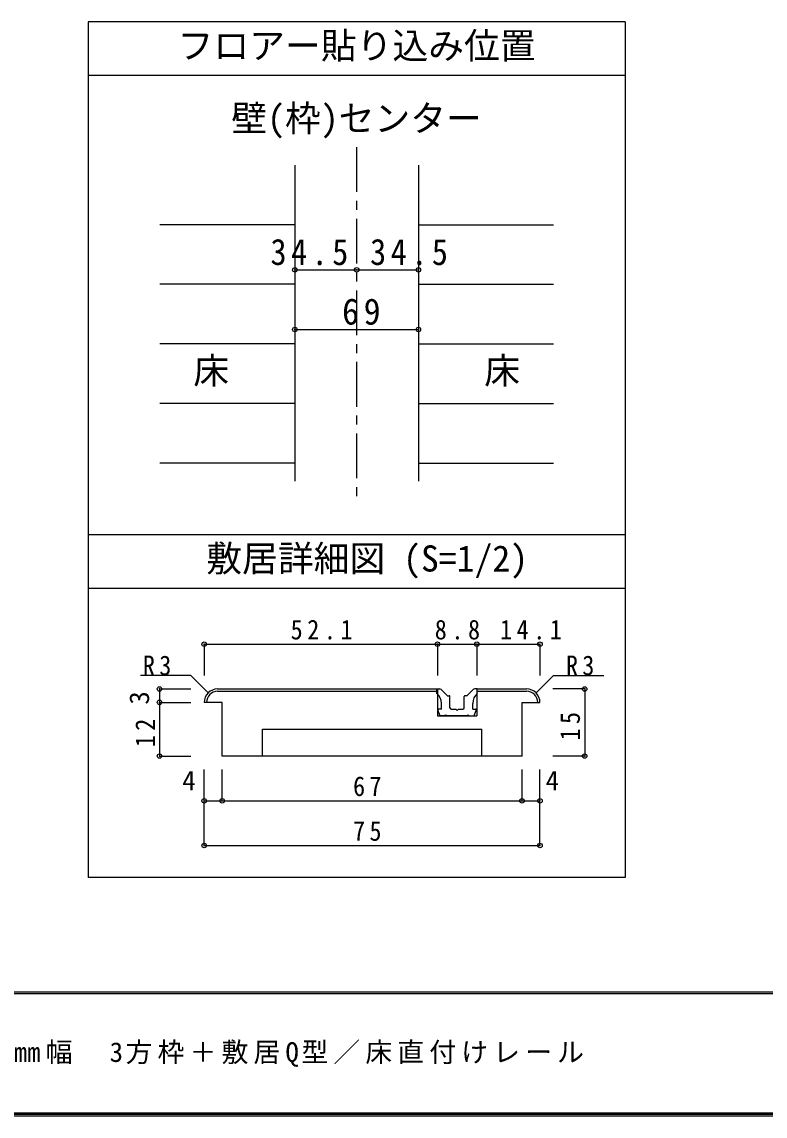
# Model space of a CAD drawing. Units: millimetres at full size, sheet at 1:5, with parts at other scales. Extents: x -973 to 977, y -718 to 696.
# Drawn here: x -432 to -17, y -701 to -90 of the extents above; entities that cross this region are included whole.
import ezdxf
from ezdxf.enums import TextEntityAlignment as Align

# ---------------------------------------------------------------- set-up
doc = ezdxf.new("R2010")
doc.units = ezdxf.units.MM
doc.header["$LTSCALE"] = 5
doc.header["$PDMODE"] = 32
doc.header["$PDSIZE"] = 2.5
doc.linetypes.add('CHAIN1', pattern=[8, 5, -1, 1, -1])
doc.linetypes.add('DASHED1', pattern=[1.8, 1.2, -0.6])
for name, color, linetype in [('0-1_通り芯', 4, 'DASHED1'), ('0-3_仕上げ', 2, 'Continuous'), ('0-4_枠', 3, 'Continuous'), ('0-A_文字', 7, 'Continuous'), ('0-B_寸法', 7, 'Continuous'), ('1-4_枠', 3, 'Continuous'), ('1-7_金物', 7, 'Continuous'), ('1-B_寸法', 7, 'Continuous'), ('F-1_枠', 6, 'Continuous'), ('F-A_文字', 7, 'Continuous')]:
    doc.layers.add(name, color=color, linetype=linetype)
doc.styles.add('ＭＳ ゴシック', font='')
doc.styles.get('ＭＳ ゴシック').set_extended_font_data('MS Gothic')

msp = doc.modelspace()

# ---------------------------------------------------------------- linework, layer by layer
at = {"layer": '0-1_通り芯', "linetype": 'CHAIN1'}
msp.add_line((-244.636, -159.5), (-244.636, -356.007), dxfattribs=at)
at = {"layer": '0-3_仕上げ', "color": 4}
for p, q in [((-279.136, -202.801), (-354.636, -202.801)), ((-210.136, -202.801), (-134.636, -202.801)), ((-279.136, -236.103), (-354.636, -236.103)), ((-210.136, -236.103), (-134.636, -236.103)), ((-279.136, -269.404), (-354.636, -269.404)), ((-210.136, -269.404), (-134.636, -269.404)), ((-279.136, -302.706), (-354.636, -302.706)), ((-210.136, -302.706), (-134.636, -302.706)), ((-279.136, -336.007), (-354.636, -336.007)), ((-210.136, -336.007), (-134.636, -336.007))]:
    msp.add_line(p, q, dxfattribs=at)
at = {"layer": '0-4_枠'}
for p, q in [((-279.136, -169.5), (-279.136, -346.007)), ((-210.136, -169.5), (-210.136, -346.007))]:
    msp.add_line(p, q, dxfattribs=at)
at = {"layer": '0-A_文字', "color": 3}
for p, q in [((-394.636, -89.5), (-394.636, -567.5)), ((-94.636, -89.5), (-394.636, -89.5)), ((-94.636, -89.5), (-94.636, -567.5)), ((-94.636, -119.5), (-394.636, -119.5)), ((-94.636, -376.007), (-394.636, -376.007)), ((-94.636, -406.007), (-394.636, -406.007)), ((-94.636, -567.5), (-394.636, -567.5))]:
    msp.add_line(p, q, dxfattribs=at)
at = {"layer": '0-B_寸法', "color": 4}
for p, q in [((-279.136, -228.062), (-244.636, -228.062)), ((-244.636, -228.062), (-210.136, -228.062)), ((-279.136, -261.363), (-210.136, -261.363))]:
    msp.add_line(p, q, dxfattribs=at)
at = {"layer": '0-B_寸法'}
for p in [(-279.136, -228.062), (-244.636, -228.062), (-210.136, -228.062), (-279.136, -261.363), (-210.136, -261.363)]:
    msp.add_point(p, dxfattribs=at)
at = {"layer": '1-4_枠'}
for p, q in [((-322.267, -462.188), (-199.517, -462.188)), ((-322.267, -463.438), (-199.517, -463.438)), ((-177.517, -462.188), (-177.517, -477.188)), ((-177.517, -462.188), (-149.767, -462.188)), ((-177.517, -463.438), (-149.767, -463.438)), ((-319.767, -469.688), (-329.767, -469.688)), ((-319.767, -499.688), (-319.767, -469.688)), ((-152.267, -469.688), (-142.267, -469.688)), ((-152.267, -499.688), (-152.267, -469.688)), ((-174.767, -499.688), (-174.767, -484.688)), ((-152.267, -499.688), (-319.767, -499.688))]:
    msp.add_line(p, q, dxfattribs=at)
for points in [[(-199.517, -462.188), (-199.517, -477.188), (-177.517, -477.188)], [(-297.267, -499.688), (-297.267, -484.688), (-174.767, -484.688)]]:
    msp.add_lwpolyline(points, dxfattribs=at)
for centre, radius, start, end in [((-322.267, -469.688), 7.5, 90, 180), ((-322.267, -469.688), 6.25, 90, 180), ((-149.767, -469.688), 7.5, 0, 90), ((-149.767, -469.688), 6.25, 0, 90)]:
    msp.add_arc(centre, radius, start, end, dxfattribs=at)
at = {"layer": '1-7_金物'}
for p, q in [((-199.767, -462.188), (-198.41, -462.188)), ((-199.767, -464.688), (-199.767, -462.188)), ((-194.362, -465.719), (-197.526, -462.554)), ((-182.673, -465.719), (-179.508, -462.554)), ((-197.267, -473.438), (-197.267, -470.278)), ((-193.831, -465.938), (-193.017, -465.938)), ((-192.517, -472.688), (-192.517, -466.438)), ((-184.517, -472.688), (-184.517, -466.438)), ((-183.203, -465.938), (-184.017, -465.938)), ((-179.767, -473.438), (-179.767, -470.278)), ((-198.017, -477.188), (-199.232, -474.122)), ((-197.267, -473.438), (-198.767, -473.438)), ((-195.267, -477.188), (-194.767, -476.688)), ((-194.767, -476.688), (-194.267, -477.188)), ((-188.517, -474.188), (-187.767, -473.438)), ((-187.767, -473.438), (-185.267, -473.438)), ((-182.267, -476.688), (-182.767, -477.188)), ((-181.767, -477.188), (-182.267, -476.688)), ((-179.767, -473.438), (-178.267, -473.438)), ((-179.017, -477.188), (-177.802, -474.122)), ((-195.267, -477.188), (-198.017, -477.188)), ((-182.767, -477.188), (-194.267, -477.188)), ((-181.767, -477.188), (-179.017, -477.188))]:
    msp.add_line(p, q, dxfattribs=at)
for points in [[(-177.267, -464.688), (-177.267, -462.188), (-178.624, -462.188)], [(-191.767, -473.438), (-189.267, -473.438), (-188.517, -474.188)]]:
    msp.add_lwpolyline(points, dxfattribs=at)
for centre, radius, start, end in [((-198.41, -463.438), 1.25, 45, 90), ((-178.624, -463.438), 1.25, 90, 135), ((-204.767, -470.278), 7.5, 0, 48.19), ((-193.831, -465.188), 0.75, 225, 270), ((-193.017, -466.438), 0.5, 0, 90), ((-184.017, -466.438), 0.5, 90, 180), ((-183.203, -465.188), 0.75, 270, 315), ((-172.267, -470.278), 7.5, 131.81, 180), ((-198.767, -473.938), 0.5, 90, 201.616), ((-191.767, -472.688), 0.75, 180, 270), ((-185.267, -472.688), 0.75, 270, 0), ((-178.267, -473.938), 0.5, 338.384, 90)]:
    msp.add_arc(centre, radius, start, end, dxfattribs=at)
at = {"layer": '1-B_寸法', "color": 4}
for p, q in [((-329.767, -437.188), (-199.517, -437.188)), ((-329.767, -437.188), (-329.767, -454.688)), ((-199.517, -437.188), (-199.517, -454.688)), ((-199.517, -437.188), (-177.517, -437.188)), ((-177.517, -437.188), (-177.517, -454.688)), ((-177.517, -437.188), (-142.267, -437.188)), ((-142.267, -437.188), (-142.267, -454.688)), ((-144.464, -464.385), (-134.767, -454.688)), ((-134.767, -454.688), (-106.527, -454.688)), ((-354.767, -462.188), (-337.267, -462.188)), ((-117.267, -462.188), (-134.98, -462.188)), ((-117.267, -462.188), (-117.267, -499.688)), ((-354.767, -469.688), (-337.267, -469.688)), ((-117.267, -499.688), (-134.98, -499.688)), ((-329.767, -524.688), (-329.767, -507.188)), ((-319.767, -524.688), (-319.767, -507.188)), ((-152.267, -524.688), (-152.267, -507.188)), ((-142.267, -524.688), (-142.267, -507.188)), ((-329.767, -524.688), (-142.267, -524.688)), ((-329.767, -549.688), (-329.767, -524.688)), ((-142.267, -549.688), (-142.267, -524.688)), ((-329.767, -549.688), (-142.267, -549.688))]:
    msp.add_line(p, q, dxfattribs=at)
for points in [[(-327.57, -464.385), (-337.267, -454.688), (-365.304, -454.688)], [(-354.767, -462.188), (-354.767, -499.688), (-337.267, -499.688)]]:
    msp.add_lwpolyline(points, dxfattribs=at)
at = {"layer": '1-B_寸法'}
for p in [(-329.767, -437.188), (-199.517, -437.188), (-177.517, -437.188), (-142.267, -437.188), (-354.767, -462.188), (-117.267, -462.188), (-354.767, -469.688), (-354.767, -499.688), (-117.267, -499.688), (-329.767, -524.688), (-319.767, -524.688), (-152.267, -524.688), (-142.267, -524.688), (-329.767, -549.688), (-142.267, -549.688)]:
    msp.add_point(p, dxfattribs=at)
at = {"layer": 'F-1_枠'}
for p, q in [((976.653, -631.667), (-973.347, -631.667)), ((976.653, -632.5), (-973.347, -632.5)), ((976.653, -699.167), (-973.347, -699.167)), ((976.653, -700), (-973.347, -700)), ((976.653, -700.833), (-973.347, -700.833))]:
    msp.add_line(p, q, dxfattribs=at)

# ---------------------------------------------------------------- texts
at = {"layer": '0-A_文字', "style": 'ＭＳ ゴシック'}
for s, p in [('フロアー貼り込み位置', (-344.636, -114.5)), ('壁(枠)センター', (-314.636, -155.091)), ('床', (-335.886, -296.055)), ('床', (-173.386, -296.055)), ('敷居詳細図 (S=1/2)', (-328.645, -401.007))]:
    msp.add_text(s, height=14.66, dxfattribs=at).set_placement(p, align=Align.BOTTOM_LEFT)
at = {"layer": '0-B_寸法', "char_height": 14.66, "attachment_point": 7, "style": 'ＭＳ ゴシック'}
for s, insert in [('\\T1.28;\\W0.9;34.5', (-292.754, -225.562)), ('\\T1.28;\\W0.9;34.5', (-237.117, -225.562)), ('\\T1.27;\\W0.95;69', (-252.761, -258.863))]:
    msp.add_mtext(s, dxfattribs=dict(at, insert=insert))
at = {"layer": '1-B_寸法', "style": 'ＭＳ ゴシック'}
msp.add_text('3', height=11, rotation=90, dxfattribs=at).set_placement((-357.267, -470.938), align=Align.BOTTOM_LEFT)
for p in [(-342.055, -522.188), (-139.079, -522.188)]:
    msp.add_text('4', height=11, dxfattribs=at).set_placement(p, align=Align.BOTTOM_LEFT)
at = {"layer": '1-B_寸法', "char_height": 11, "attachment_point": 7, "style": 'ＭＳ ゴシック'}
for s, insert in [('\\T1.38;\\W0.9;52.1', (-281.517, -434.688)), ('\\T1.38;\\W0.9;8.8', (-201.017, -434.688)), ('\\T1.38;\\W0.9;14.1', (-164.612, -434.688)), ('\\T1.36;\\W0.9;R3', (-364.054, -454.688)), ('\\T1.36;\\W0.9;R3', (-127.777, -454.688)), ('\\T1.36;\\W0.9;67', (-246.642, -522.188)), ('\\T1.36;\\W0.9;75', (-246.642, -547.188))]:
    msp.add_mtext(s, dxfattribs=dict(at, insert=insert))
at = {"layer": '1-B_寸法', "char_height": 11, "attachment_point": 7, "rotation": 90, "style": 'ＭＳ ゴシック'}
for s, insert in [('\\T1.36;\\W0.9;15', (-119.767, -490.938)), ('\\T1.36;\\W0.9;12', (-357.267, -494.688))]:
    msp.add_mtext(s, dxfattribs=dict(at, insert=insert))
at = {"layer": 'F-A_文字', "insert": (-846.68, -673.333), "char_height": 11, "attachment_point": 7, "style": 'ＭＳ ゴシック'}
msp.add_mtext('\\T1.19;ドレタス\u3000H24片引き戸（レールタイプ）固定枠170㎜幅\u30003方枠＋敷居Q型／床直付けレール', dxfattribs=at)

doc.saveas('drawing.dxf')
